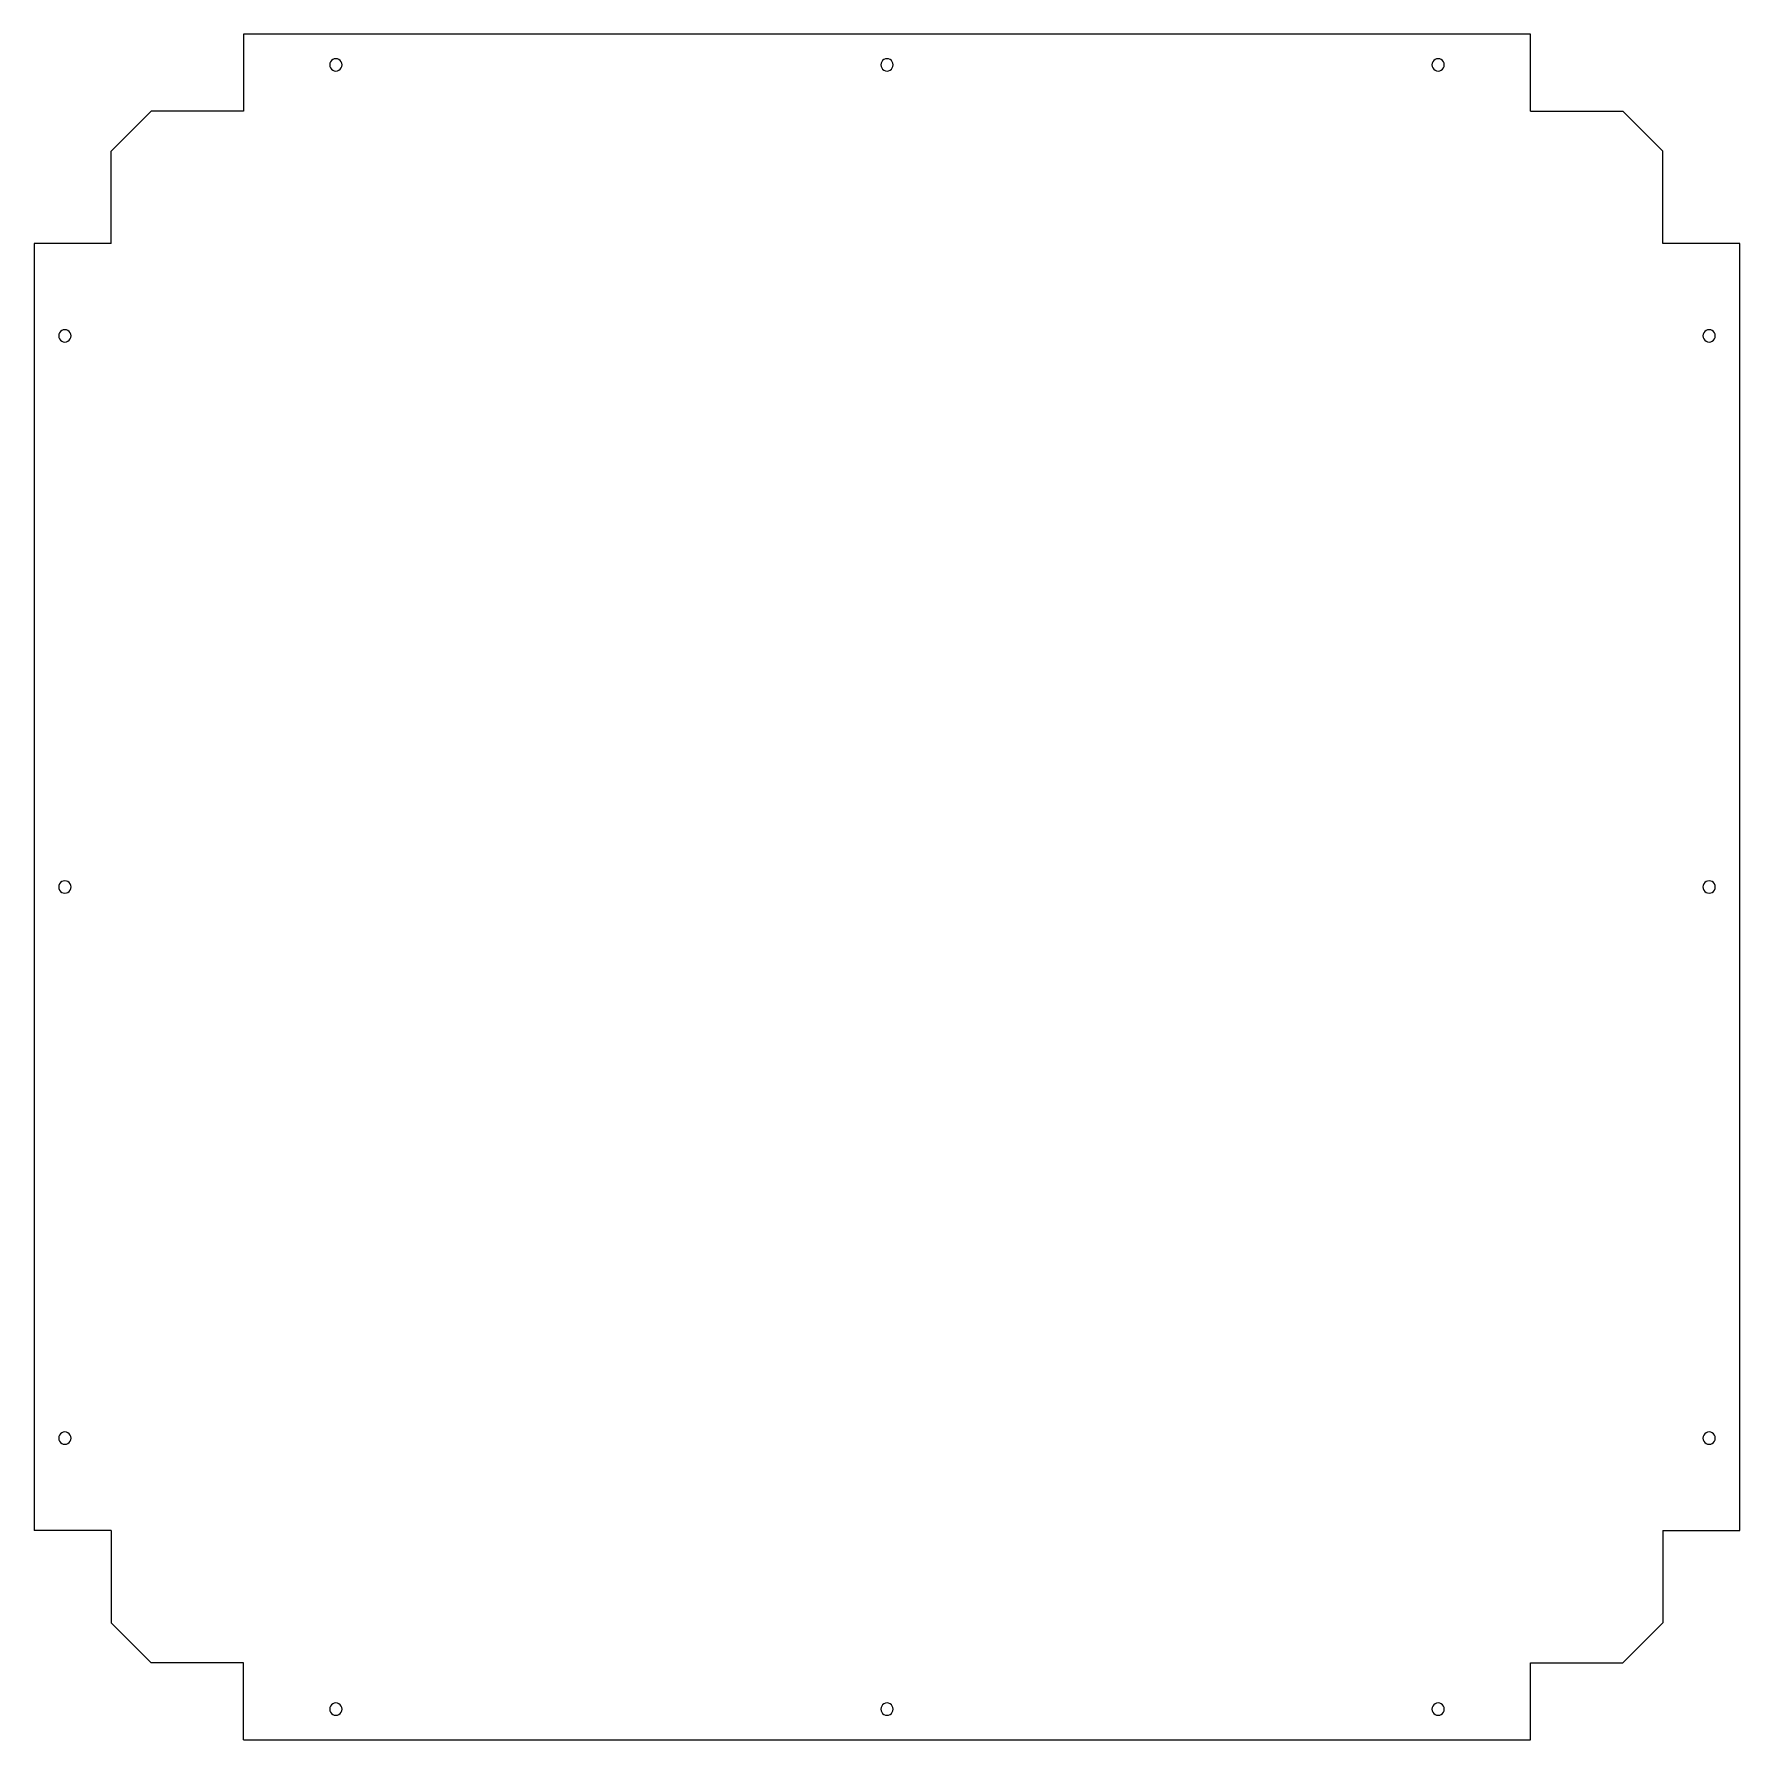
# Model space of a CAD drawing. Header units: metres. Extents: x 5884 to 6438, y -626 to -72.
import ezdxf

# ---------------------------------------------------------------- set-up
doc = ezdxf.new("R2010")
doc.units = ezdxf.units.M

msp = doc.modelspace()

# ---------------------------------------------------------------- linework, layer by layer
at = {"layer": 'GROUP0'}
for p, q in [((6370.04, -72.36, 0), (5952.04, -72.36, 0)), ((5952.04, -72.36, 0), (5952.04, -97.36, 0)), ((6370.04, -97.36, 0), (6370.04, -72.36, 0)), ((5980.11, -81.85, 0), (5980.04, -82.36, 0)), ((5980.04, -82.36, 0), (5980.11, -82.88, 0)), ((5980.31, -81.36, 0), (5980.11, -81.85, 0)), ((5980.11, -82.88, 0), (5980.31, -83.36, 0)), ((5980.63, -80.95, 0), (5980.31, -81.36, 0)), ((5981.04, -80.63, 0), (5980.63, -80.95, 0)), ((5981.52, -80.43, 0), (5981.04, -80.63, 0)), ((5982.04, -80.36, 0), (5981.52, -80.43, 0)), ((5982.56, -80.43, 0), (5982.04, -80.36, 0)), ((5983.04, -80.63, 0), (5982.56, -80.43, 0)), ((5983.45, -80.95, 0), (5983.04, -80.63, 0)), ((5983.77, -81.36, 0), (5983.45, -80.95, 0)), ((5983.97, -81.85, 0), (5983.77, -81.36, 0)), ((5983.77, -83.36, 0), (5983.97, -82.88, 0)), ((5984.04, -82.36, 0), (5983.97, -81.85, 0)), ((5983.97, -82.88, 0), (5984.04, -82.36, 0)), ((6159.11, -81.85, 0), (6159.04, -82.36, 0)), ((6159.04, -82.36, 0), (6159.11, -82.88, 0)), ((6159.31, -81.36, 0), (6159.11, -81.85, 0)), ((6159.11, -82.88, 0), (6159.31, -83.36, 0)), ((6159.63, -80.95, 0), (6159.31, -81.36, 0)), ((6160.04, -80.63, 0), (6159.63, -80.95, 0)), ((6160.52, -80.43, 0), (6160.04, -80.63, 0)), ((6161.04, -80.36, 0), (6160.52, -80.43, 0)), ((6161.56, -80.43, 0), (6161.04, -80.36, 0)), ((6162.04, -80.63, 0), (6161.56, -80.43, 0)), ((6162.45, -80.95, 0), (6162.04, -80.63, 0)), ((6162.77, -81.36, 0), (6162.45, -80.95, 0)), ((6162.97, -81.85, 0), (6162.77, -81.36, 0)), ((6162.77, -83.36, 0), (6162.97, -82.88, 0)), ((6163.04, -82.36, 0), (6162.97, -81.85, 0)), ((6162.97, -82.88, 0), (6163.04, -82.36, 0)), ((6338.11, -81.85, 0), (6338.04, -82.36, 0)), ((6338.04, -82.36, 0), (6338.11, -82.88, 0)), ((6338.31, -81.36, 0), (6338.11, -81.85, 0)), ((6338.11, -82.88, 0), (6338.31, -83.36, 0)), ((6338.63, -80.95, 0), (6338.31, -81.36, 0)), ((6339.04, -80.63, 0), (6338.63, -80.95, 0)), ((6339.52, -80.43, 0), (6339.04, -80.63, 0)), ((6340.04, -80.36, 0), (6339.52, -80.43, 0)), ((6340.56, -80.43, 0), (6340.04, -80.36, 0)), ((6341.04, -80.63, 0), (6340.56, -80.43, 0)), ((6341.45, -80.95, 0), (6341.04, -80.63, 0)), ((6341.77, -81.36, 0), (6341.45, -80.95, 0)), ((6341.97, -81.85, 0), (6341.77, -81.36, 0)), ((6341.77, -83.36, 0), (6341.97, -82.88, 0)), ((6342.04, -82.36, 0), (6341.97, -81.85, 0)), ((6341.97, -82.88, 0), (6342.04, -82.36, 0)), ((5980.31, -83.36, 0), (5980.63, -83.78, 0)), ((5980.63, -83.78, 0), (5981.04, -84.1, 0)), ((5981.04, -84.1, 0), (5981.52, -84.3, 0)), ((5981.52, -84.3, 0), (5982.04, -84.36, 0)), ((5982.04, -84.36, 0), (5982.56, -84.3, 0)), ((5982.56, -84.3, 0), (5983.04, -84.1, 0)), ((5983.04, -84.1, 0), (5983.45, -83.78, 0)), ((5983.45, -83.78, 0), (5983.77, -83.36, 0)), ((6159.31, -83.36, 0), (6159.63, -83.78, 0)), ((6159.63, -83.78, 0), (6160.04, -84.1, 0)), ((6160.04, -84.1, 0), (6160.52, -84.3, 0)), ((6160.52, -84.3, 0), (6161.04, -84.36, 0)), ((6161.04, -84.36, 0), (6161.56, -84.3, 0)), ((6161.56, -84.3, 0), (6162.04, -84.1, 0)), ((6162.04, -84.1, 0), (6162.45, -83.78, 0)), ((6162.45, -83.78, 0), (6162.77, -83.36, 0)), ((6338.31, -83.36, 0), (6338.63, -83.78, 0)), ((6338.63, -83.78, 0), (6339.04, -84.1, 0)), ((6339.04, -84.1, 0), (6339.52, -84.3, 0)), ((6339.52, -84.3, 0), (6340.04, -84.36, 0)), ((6340.04, -84.36, 0), (6340.56, -84.3, 0)), ((6340.56, -84.3, 0), (6341.04, -84.1, 0)), ((6341.04, -84.1, 0), (6341.45, -83.78, 0)), ((6341.45, -83.78, 0), (6341.77, -83.36, 0)), ((5922.04, -97.36, 0), (5909.04, -110.36, 0)), ((5952.04, -97.36, 0), (5922.04, -97.36, 0)), ((6370.04, -97.36, 0), (6400.04, -97.36, 0)), ((6413.04, -110.36, 0), (6400.04, -97.36, 0)), ((5909.04, -140.36, 0), (5909.04, -110.36, 0)), ((6413.04, -140.36, 0), (6413.04, -110.36, 0)), ((5909.04, -140.36, 0), (5884.04, -140.36, 0)), ((5884.04, -140.36, 0), (5884.04, -558.36)), ((6438.04, -140.36, 0), (6413.04, -140.36, 0)), ((6438.04, -558.36, 0), (6438.04, -140.36, 0)), ((5892.11, -169.85, 0), (5892.04, -170.36, 0)), ((5892.04, -170.36, 0), (5892.11, -170.88, 0)), ((5892.31, -169.36, 0), (5892.11, -169.85, 0)), ((5892.11, -170.88, 0), (5892.31, -171.36, 0)), ((5892.62, -168.95, 0), (5892.31, -169.36, 0)), ((5892.31, -171.36, 0), (5892.62, -171.78, 0)), ((5893.04, -168.63, 0), (5892.62, -168.95, 0)), ((5893.52, -168.43, 0), (5893.04, -168.63, 0)), ((5894.04, -168.36, 0), (5893.52, -168.43, 0)), ((5894.56, -168.43, 0), (5894.04, -168.36, 0)), ((5895.04, -168.63, 0), (5894.56, -168.43, 0)), ((5895.45, -168.95, 0), (5895.04, -168.63, 0)), ((5895.77, -169.36, 0), (5895.45, -168.95, 0)), ((5895.45, -171.78, 0), (5895.77, -171.36, 0)), ((5895.97, -169.85, 0), (5895.77, -169.36, 0)), ((5895.77, -171.36, 0), (5895.97, -170.88, 0)), ((5896.04, -170.36, 0), (5895.97, -169.85, 0)), ((5895.97, -170.88, 0), (5896.04, -170.36, 0)), ((6426.11, -169.85, 0), (6426.04, -170.36, 0)), ((6426.04, -170.36, 0), (6426.11, -170.88, 0)), ((6426.31, -169.36, 0), (6426.11, -169.85, 0)), ((6426.11, -170.88, 0), (6426.31, -171.36, 0)), ((6426.63, -168.95, 0), (6426.31, -169.36, 0)), ((6426.31, -171.36, 0), (6426.63, -171.78, 0)), ((6427.04, -168.63, 0), (6426.63, -168.95, 0)), ((6427.52, -168.43, 0), (6427.04, -168.63, 0)), ((6428.04, -168.36, 0), (6427.52, -168.43, 0)), ((6428.56, -168.43, 0), (6428.04, -168.36, 0)), ((6429.04, -168.63, 0), (6428.56, -168.43, 0)), ((6429.45, -168.95, 0), (6429.04, -168.63, 0)), ((6429.77, -169.36, 0), (6429.45, -168.95, 0)), ((6429.45, -171.78, 0), (6429.77, -171.36, 0)), ((6429.97, -169.85, 0), (6429.77, -169.36, 0)), ((6429.77, -171.36, 0), (6429.97, -170.88, 0)), ((6430.04, -170.36, 0), (6429.97, -169.85, 0)), ((6429.97, -170.88, 0), (6430.04, -170.36, 0)), ((5892.62, -171.78, 0), (5893.04, -172.1, 0)), ((5893.04, -172.1, 0), (5893.52, -172.3, 0)), ((5893.52, -172.3, 0), (5894.04, -172.36, 0)), ((5894.04, -172.36, 0), (5894.56, -172.3, 0)), ((5894.56, -172.3, 0), (5895.04, -172.1, 0)), ((5895.04, -172.1, 0), (5895.45, -171.78, 0)), ((6426.63, -171.78, 0), (6427.04, -172.1, 0)), ((6427.04, -172.1, 0), (6427.52, -172.3, 0)), ((6427.52, -172.3, 0), (6428.04, -172.36, 0)), ((6428.04, -172.36, 0), (6428.56, -172.3, 0)), ((6428.56, -172.3, 0), (6429.04, -172.1, 0)), ((6429.04, -172.1, 0), (6429.45, -171.78, 0)), ((5892.11, -348.85, 0), (5892.04, -349.36, 0)), ((5892.31, -348.36, 0), (5892.11, -348.85, 0)), ((5892.62, -347.95, 0), (5892.31, -348.36, 0)), ((5893.04, -347.63, 0), (5892.62, -347.95, 0)), ((5893.52, -347.43, 0), (5893.04, -347.63, 0)), ((5894.04, -347.36, 0), (5893.52, -347.43, 0)), ((5894.56, -347.43, 0), (5894.04, -347.36, 0)), ((5895.04, -347.63, 0), (5894.56, -347.43, 0)), ((5895.45, -347.95, 0), (5895.04, -347.63, 0)), ((5895.77, -348.36, 0), (5895.45, -347.95, 0)), ((5895.97, -348.85, 0), (5895.77, -348.36, 0)), ((5896.04, -349.36, 0), (5895.97, -348.85, 0)), ((6426.11, -348.85, 0), (6426.04, -349.36, 0)), ((6426.31, -348.36, 0), (6426.11, -348.85, 0)), ((6426.63, -347.95, 0), (6426.31, -348.36, 0)), ((6427.04, -347.63, 0), (6426.63, -347.95, 0)), ((6427.52, -347.43, 0), (6427.04, -347.63, 0)), ((6428.04, -347.36, 0), (6427.52, -347.43, 0)), ((6428.56, -347.43, 0), (6428.04, -347.36, 0)), ((6429.04, -347.63, 0), (6428.56, -347.43, 0)), ((6429.45, -347.95, 0), (6429.04, -347.63, 0)), ((6429.77, -348.36, 0), (6429.45, -347.95, 0)), ((6429.97, -348.85, 0), (6429.77, -348.36, 0)), ((6430.04, -349.36, 0), (6429.97, -348.85, 0)), ((5892.04, -349.36, 0), (5892.11, -349.88, 0)), ((5892.11, -349.88, 0), (5892.31, -350.36, 0)), ((5892.31, -350.36, 0), (5892.62, -350.78, 0)), ((5892.62, -350.78, 0), (5893.04, -351.1, 0)), ((5893.04, -351.1, 0), (5893.52, -351.3, 0)), ((5893.52, -351.3, 0), (5894.04, -351.36, 0)), ((5894.04, -351.36, 0), (5894.56, -351.3, 0)), ((5894.56, -351.3, 0), (5895.04, -351.1, 0)), ((5895.04, -351.1, 0), (5895.45, -350.78, 0)), ((5895.45, -350.78, 0), (5895.77, -350.36, 0)), ((5895.77, -350.36, 0), (5895.97, -349.88, 0)), ((5895.97, -349.88, 0), (5896.04, -349.36, 0)), ((6426.04, -349.36, 0), (6426.11, -349.88, 0)), ((6426.11, -349.88, 0), (6426.31, -350.36, 0)), ((6426.31, -350.36, 0), (6426.63, -350.78, 0)), ((6426.63, -350.78, 0), (6427.04, -351.1, 0)), ((6427.04, -351.1, 0), (6427.52, -351.3, 0)), ((6427.52, -351.3, 0), (6428.04, -351.36, 0)), ((6428.04, -351.36, 0), (6428.56, -351.3, 0)), ((6428.56, -351.3, 0), (6429.04, -351.1, 0)), ((6429.04, -351.1, 0), (6429.45, -350.78, 0)), ((6429.45, -350.78, 0), (6429.77, -350.36, 0)), ((6429.77, -350.36, 0), (6429.97, -349.88, 0)), ((6429.97, -349.88, 0), (6430.04, -349.36, 0)), ((5892.11, -527.85, 0), (5892.04, -528.36, 0)), ((5892.04, -528.36, 0), (5892.11, -528.88, 0)), ((5892.31, -527.36, 0), (5892.11, -527.85, 0)), ((5892.11, -528.88, 0), (5892.31, -529.36, 0)), ((5892.62, -526.95, 0), (5892.31, -527.36, 0)), ((5892.31, -529.36, 0), (5892.62, -529.78, 0)), ((5893.04, -526.63, 0), (5892.62, -526.95, 0)), ((5892.62, -529.78, 0), (5893.04, -530.1, 0)), ((5893.52, -526.43, 0), (5893.04, -526.63, 0)), ((5893.04, -530.1, 0), (5893.52, -530.3, 0)), ((5894.04, -526.36, 0), (5893.52, -526.43, 0)), ((5893.52, -530.3, 0), (5894.04, -530.36, 0)), ((5894.56, -526.43, 0), (5894.04, -526.36, 0)), ((5894.04, -530.36, 0), (5894.56, -530.3, 0)), ((5895.04, -526.63, 0), (5894.56, -526.43, 0)), ((5894.56, -530.3, 0), (5895.04, -530.1, 0)), ((5895.45, -526.95, 0), (5895.04, -526.63, 0)), ((5895.04, -530.1, 0), (5895.45, -529.78, 0)), ((5895.77, -527.36, 0), (5895.45, -526.95, 0)), ((5895.45, -529.78, 0), (5895.77, -529.36, 0)), ((5895.97, -527.85, 0), (5895.77, -527.36, 0)), ((5895.77, -529.36, 0), (5895.97, -528.88, 0)), ((5896.04, -528.36, 0), (5895.97, -527.85, 0)), ((5895.97, -528.88, 0), (5896.04, -528.36, 0)), ((6426.11, -527.85, 0), (6426.04, -528.36, 0)), ((6426.04, -528.36, 0), (6426.11, -528.88, 0)), ((6426.31, -527.36, 0), (6426.11, -527.85, 0)), ((6426.11, -528.88, 0), (6426.31, -529.36, 0)), ((6426.63, -526.95, 0), (6426.31, -527.36, 0)), ((6426.31, -529.36, 0), (6426.63, -529.78, 0)), ((6427.04, -526.63, 0), (6426.63, -526.95, 0)), ((6426.63, -529.78, 0), (6427.04, -530.1, 0)), ((6427.52, -526.43, 0), (6427.04, -526.63, 0)), ((6427.04, -530.1, 0), (6427.52, -530.3, 0)), ((6428.04, -526.36, 0), (6427.52, -526.43, 0)), ((6427.52, -530.3, 0), (6428.04, -530.36, 0)), ((6428.56, -526.43, 0), (6428.04, -526.36, 0)), ((6428.04, -530.36, 0), (6428.56, -530.3, 0)), ((6429.04, -526.63, 0), (6428.56, -526.43, 0)), ((6428.56, -530.3, 0), (6429.04, -530.1, 0)), ((6429.45, -526.95, 0), (6429.04, -526.63, 0)), ((6429.04, -530.1, 0), (6429.45, -529.78, 0)), ((6429.77, -527.36, 0), (6429.45, -526.95, 0)), ((6429.45, -529.78, 0), (6429.77, -529.36, 0)), ((6429.97, -527.85, 0), (6429.77, -527.36, 0)), ((6429.77, -529.36, 0), (6429.97, -528.88, 0)), ((6430.04, -528.36, 0), (6429.97, -527.85, 0)), ((6429.97, -528.88, 0), (6430.04, -528.36, 0)), ((5909.04, -558.36, 0), (5884.04, -558.36)), ((5909.04, -558.36, 0), (5909.04, -588.36, 0)), ((6413.04, -558.36, 0), (6413.04, -588.36, 0)), ((6413.04, -558.36, 0), (6438.04, -558.36, 0)), ((5922.04, -601.36, 0), (5909.04, -588.36, 0)), ((6400.04, -601.36, 0), (6413.04, -588.36, 0)), ((5952.04, -601.36, 0), (5922.04, -601.36, 0)), ((5952.04, -626.36, 0), (5952.04, -601.36, 0)), ((6370.04, -626.36, 0), (6370.04, -601.36, 0)), ((6370.04, -601.36, 0), (6400.04, -601.36, 0)), ((5981.04, -614.63, 0), (5980.62, -614.95, 0)), ((5981.52, -614.43, 0), (5981.04, -614.63, 0)), ((5982.04, -614.36, 0), (5981.52, -614.43, 0)), ((5982.56, -614.43, 0), (5982.04, -614.36, 0)), ((5983.04, -614.63, 0), (5982.56, -614.43, 0)), ((5983.45, -614.95, 0), (5983.04, -614.63, 0)), ((6160.04, -614.63, 0), (6159.63, -614.95, 0)), ((6160.52, -614.43, 0), (6160.04, -614.63, 0)), ((6161.04, -614.36, 0), (6160.52, -614.43, 0)), ((6161.56, -614.43, 0), (6161.04, -614.36, 0)), ((6162.04, -614.63, 0), (6161.56, -614.43, 0)), ((6162.45, -614.95, 0), (6162.04, -614.63, 0)), ((6339.04, -614.63, 0), (6338.63, -614.95, 0)), ((6339.52, -614.43, 0), (6339.04, -614.63, 0)), ((6340.04, -614.36, 0), (6339.52, -614.43, 0)), ((6340.56, -614.43, 0), (6340.04, -614.36, 0)), ((6341.04, -614.63, 0), (6340.56, -614.43, 0)), ((6341.45, -614.95, 0), (6341.04, -614.63, 0)), ((5980.11, -615.85, 0), (5980.04, -616.36, 0)), ((5980.04, -616.36, 0), (5980.11, -616.88, 0)), ((5980.31, -615.36, 0), (5980.11, -615.85, 0)), ((5980.11, -616.88, 0), (5980.31, -617.36, 0)), ((5980.62, -614.95, 0), (5980.31, -615.36, 0)), ((5980.31, -617.36, 0), (5980.62, -617.78, 0)), ((5980.62, -617.78, 0), (5981.04, -618.1, 0)), ((5981.04, -618.1, 0), (5981.52, -618.3, 0)), ((5981.52, -618.3, 0), (5982.04, -618.36, 0)), ((5982.04, -618.36, 0), (5982.56, -618.3, 0)), ((5982.56, -618.3, 0), (5983.04, -618.1, 0)), ((5983.04, -618.1, 0), (5983.45, -617.78, 0)), ((5983.77, -615.36, 0), (5983.45, -614.95, 0)), ((5983.45, -617.78, 0), (5983.77, -617.36, 0)), ((5983.97, -615.85, 0), (5983.77, -615.36, 0)), ((5983.77, -617.36, 0), (5983.97, -616.88, 0)), ((5984.04, -616.36, 0), (5983.97, -615.85, 0)), ((5983.97, -616.88, 0), (5984.04, -616.36, 0)), ((6159.11, -615.85, 0), (6159.04, -616.36, 0)), ((6159.04, -616.36, 0), (6159.11, -616.88, 0)), ((6159.31, -615.36, 0), (6159.11, -615.85, 0)), ((6159.11, -616.88, 0), (6159.31, -617.36, 0)), ((6159.63, -614.95, 0), (6159.31, -615.36, 0)), ((6159.31, -617.36, 0), (6159.63, -617.78, 0)), ((6159.63, -617.78, 0), (6160.04, -618.1, 0)), ((6160.04, -618.1, 0), (6160.52, -618.3, 0)), ((6160.52, -618.3, 0), (6161.04, -618.36, 0)), ((6161.04, -618.36, 0), (6161.56, -618.3, 0)), ((6161.56, -618.3, 0), (6162.04, -618.1, 0)), ((6162.04, -618.1, 0), (6162.45, -617.78, 0)), ((6162.77, -615.36, 0), (6162.45, -614.95, 0)), ((6162.45, -617.78, 0), (6162.77, -617.36, 0)), ((6162.97, -615.85, 0), (6162.77, -615.36, 0)), ((6162.77, -617.36, 0), (6162.97, -616.88, 0)), ((6163.04, -616.36, 0), (6162.97, -615.85, 0)), ((6162.97, -616.88, 0), (6163.04, -616.36, 0)), ((6338.11, -615.85, 0), (6338.04, -616.36, 0)), ((6338.04, -616.36, 0), (6338.11, -616.88, 0)), ((6338.31, -615.36, 0), (6338.11, -615.85, 0)), ((6338.11, -616.88, 0), (6338.31, -617.36, 0)), ((6338.63, -614.95, 0), (6338.31, -615.36, 0)), ((6338.31, -617.36, 0), (6338.63, -617.78, 0)), ((6338.63, -617.78, 0), (6339.04, -618.1, 0)), ((6339.04, -618.1, 0), (6339.52, -618.3, 0)), ((6339.52, -618.3, 0), (6340.04, -618.36, 0)), ((6340.04, -618.36, 0), (6340.56, -618.3, 0)), ((6340.56, -618.3, 0), (6341.04, -618.1, 0)), ((6341.04, -618.1, 0), (6341.45, -617.78, 0)), ((6341.77, -615.36, 0), (6341.45, -614.95, 0)), ((6341.45, -617.78, 0), (6341.77, -617.36, 0)), ((6341.97, -615.85, 0), (6341.77, -615.36, 0)), ((6341.77, -617.36, 0), (6341.97, -616.88, 0)), ((6342.04, -616.36, 0), (6341.97, -615.85, 0)), ((6341.97, -616.88, 0), (6342.04, -616.36, 0)), ((5952.04, -626.36, 0), (6370.04, -626.36, 0))]:
    msp.add_line(p, q, dxfattribs=at)

doc.saveas('drawing.dxf')
